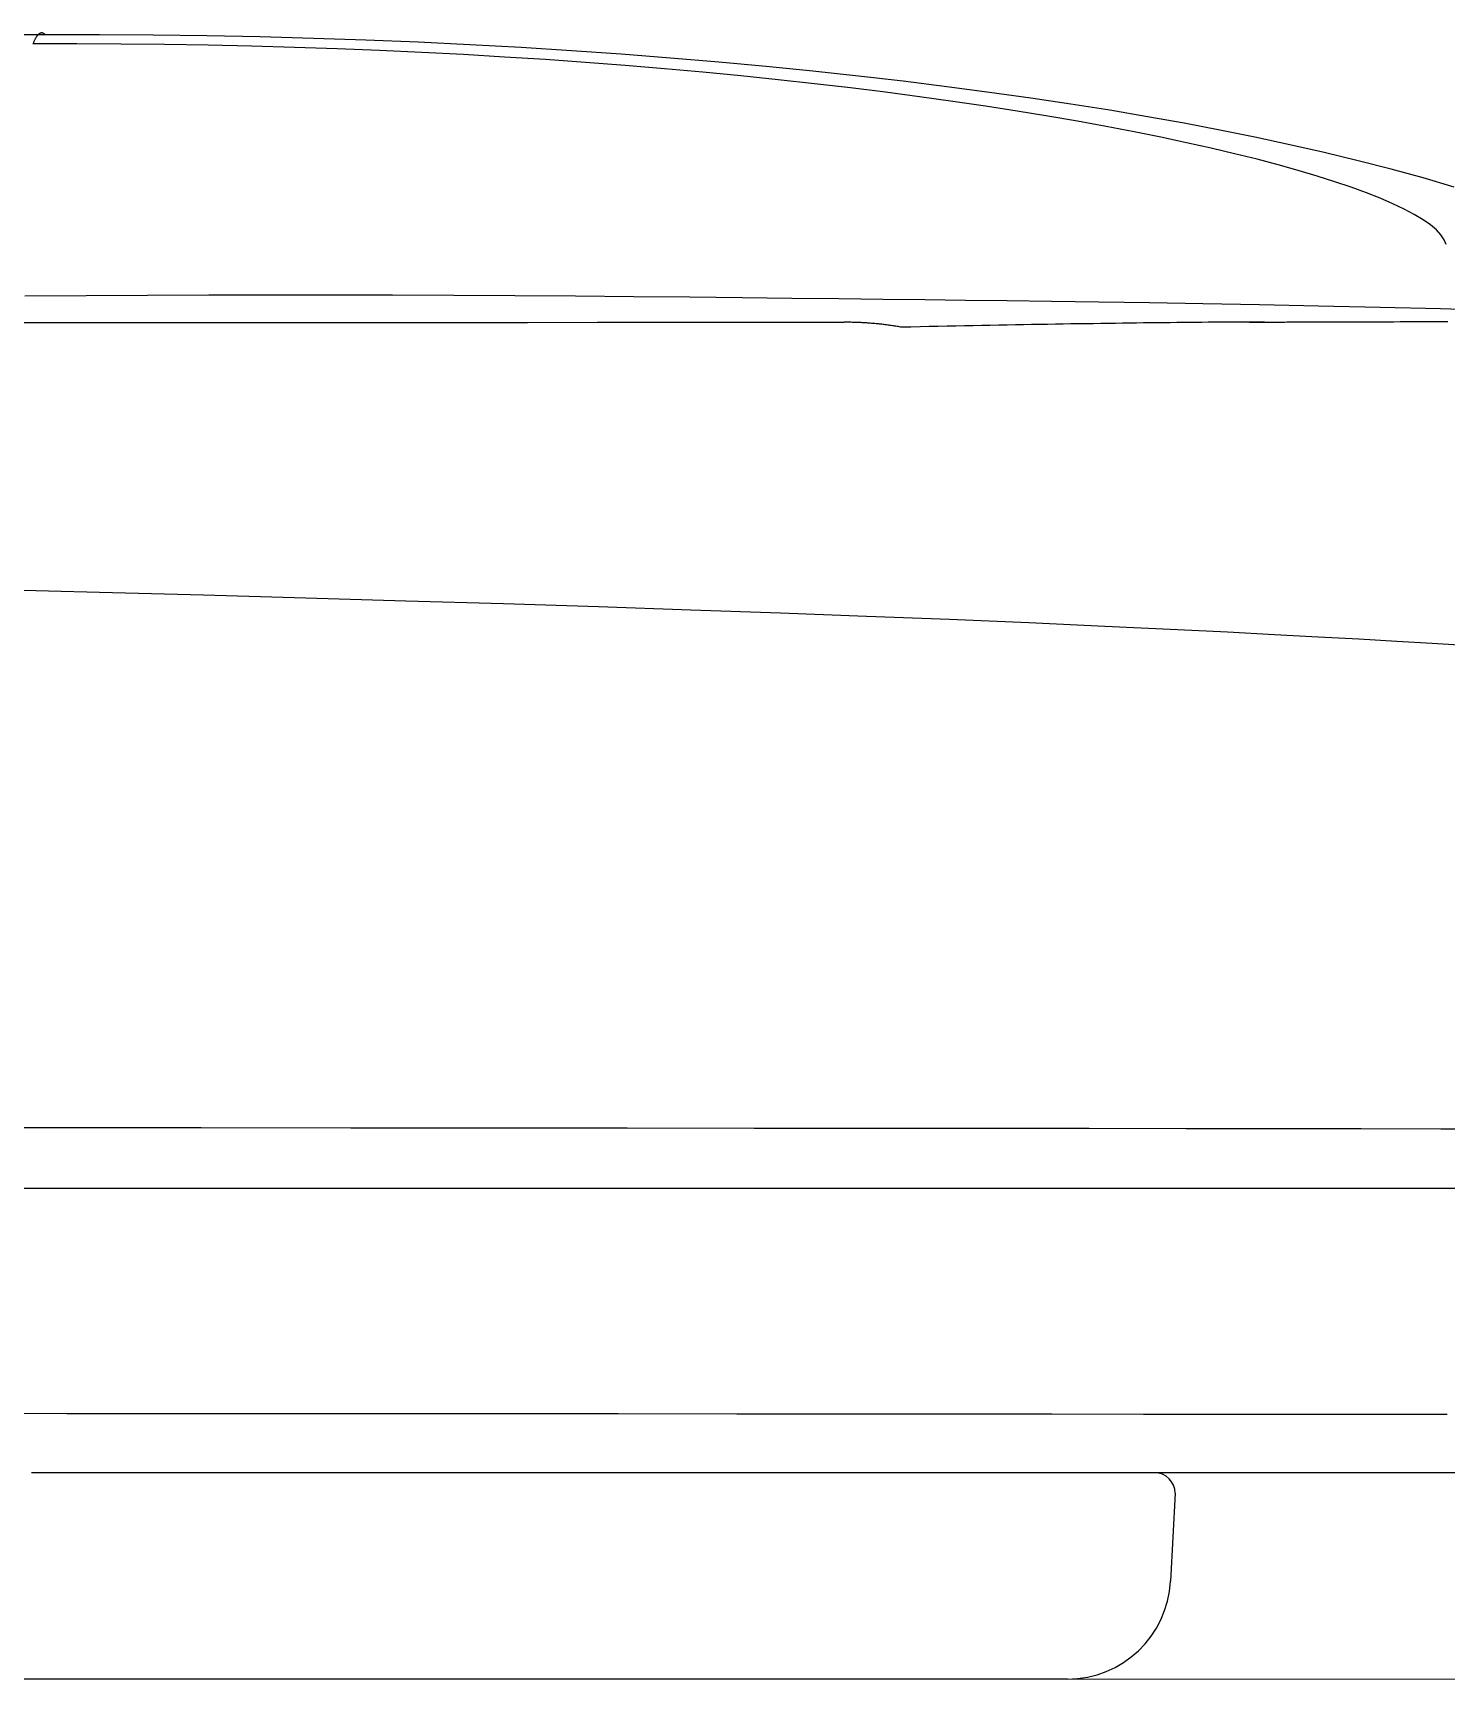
# Model space of a CAD drawing. Header units: millimetres. Extents: x 0 to 1800, y -67 to 2530.
# Drawn here: x 1553.45 to 1587.68, y 615.56 to 655.44 of the extents above; entities that cross this region are included whole.
import ezdxf

# ---------------------------------------------------------------- set-up
doc = ezdxf.new("R2010")
doc.units = ezdxf.units.MM
doc.layers.add('내부선 및 부속', color=4, linetype='Continuous')

msp = doc.modelspace()

# ---------------------------------------------------------------- linework, layer by layer
at = {"layer": '내부선 및 부속', "linetype": 'Continuous'}
for p, q in [((1553.743, 655.396), (1550.787, 655.388)), ((1553.513, 655.318), (1553.508, 655.308)), ((1553.519, 655.328), (1553.513, 655.318)), ((1553.525, 655.337), (1553.519, 655.328)), ((1553.531, 655.346), (1553.525, 655.337)), ((1553.536, 655.355), (1553.531, 655.346)), ((1553.542, 655.363), (1553.536, 655.355)), ((1553.548, 655.371), (1553.542, 655.363)), ((1553.554, 655.378), (1553.548, 655.371)), ((1553.56, 655.385), (1553.554, 655.378)), ((1553.566, 655.392), (1553.56, 655.385)), ((1553.572, 655.398), (1553.566, 655.392)), ((1553.578, 655.404), (1553.572, 655.398)), ((1553.584, 655.409), (1553.578, 655.404)), ((1553.59, 655.414), (1553.584, 655.409)), ((1553.596, 655.418), (1553.59, 655.414)), ((1553.602, 655.423), (1553.596, 655.418)), ((1553.608, 655.426), (1553.602, 655.423)), ((1553.614, 655.43), (1553.608, 655.426)), ((1553.62, 655.432), (1553.614, 655.43)), ((1553.626, 655.435), (1553.62, 655.432)), ((1553.632, 655.437), (1553.626, 655.435)), ((1553.638, 655.438), (1553.632, 655.437)), ((1553.644, 655.44), (1553.638, 655.438)), ((1553.65, 655.44), (1553.644, 655.44)), ((1553.656, 655.441), (1553.65, 655.44)), ((1553.662, 655.44), (1553.656, 655.441)), ((1553.668, 655.44), (1553.662, 655.44)), ((1553.674, 655.439), (1553.668, 655.44)), ((1553.681, 655.437), (1553.674, 655.439)), ((1553.687, 655.435), (1553.681, 655.437)), ((1553.693, 655.433), (1553.687, 655.435)), ((1553.699, 655.43), (1553.693, 655.433)), ((1553.705, 655.426), (1553.699, 655.43)), ((1553.712, 655.422), (1553.705, 655.426)), ((1553.718, 655.418), (1553.712, 655.422)), ((1553.724, 655.413), (1553.718, 655.418)), ((1553.73, 655.408), (1553.724, 655.413)), ((1553.736, 655.402), (1553.73, 655.408)), ((1553.743, 655.396), (1553.736, 655.402)), ((1555.054, 655.396), (1553.743, 655.396)), ((1556.359, 655.387), (1555.054, 655.396)), ((1557.658, 655.369), (1556.359, 655.387)), ((1558.952, 655.343), (1557.658, 655.369)), ((1560.238, 655.308), (1558.952, 655.343)), ((1553.451, 655.187), (1553.446, 655.173)), ((1554.511, 655.174), (1553.446, 655.173)), ((1553.457, 655.201), (1553.451, 655.187)), ((1553.462, 655.214), (1553.457, 655.201)), ((1553.468, 655.227), (1553.462, 655.214)), ((1553.473, 655.24), (1553.468, 655.227)), ((1553.479, 655.252), (1553.473, 655.24)), ((1553.485, 655.264), (1553.479, 655.252)), ((1553.49, 655.276), (1553.485, 655.264)), ((1553.496, 655.287), (1553.49, 655.276)), ((1553.502, 655.298), (1553.496, 655.287)), ((1553.508, 655.308), (1553.502, 655.298)), ((1555.573, 655.169), (1554.511, 655.174)), ((1556.632, 655.158), (1555.573, 655.169)), ((1557.687, 655.141), (1556.632, 655.158)), ((1558.736, 655.119), (1557.687, 655.141)), ((1559.779, 655.09), (1558.736, 655.119)), ((1560.815, 655.055), (1559.779, 655.09)), ((1561.513, 655.265), (1560.238, 655.308)), ((1561.843, 655.014), (1560.815, 655.055)), ((1562.778, 655.213), (1561.513, 655.265)), ((1562.862, 654.967), (1561.843, 655.014)), ((1564.03, 655.152), (1562.778, 655.213)), ((1563.872, 654.915), (1562.862, 654.967)), ((1564.87, 654.857), (1563.872, 654.915)), ((1565.268, 655.084), (1564.03, 655.152)), ((1566.491, 655.008), (1565.268, 655.084)), ((1567.698, 654.923), (1566.491, 655.008)), ((1568.888, 654.832), (1567.698, 654.923)), ((1565.858, 654.794), (1564.87, 654.857)), ((1566.833, 654.725), (1565.858, 654.794)), ((1567.795, 654.651), (1566.833, 654.725)), ((1568.743, 654.572), (1567.795, 654.651)), ((1569.676, 654.488), (1568.743, 654.572)), ((1570.058, 654.733), (1568.888, 654.832)), ((1571.209, 654.627), (1570.058, 654.733)), ((1572.337, 654.514), (1571.209, 654.627)), ((1573.443, 654.395), (1572.337, 654.514)), ((1570.594, 654.4), (1569.676, 654.488)), ((1571.495, 654.306), (1570.594, 654.4)), ((1572.38, 654.209), (1571.495, 654.306)), ((1573.246, 654.107), (1572.38, 654.209)), ((1574.525, 654.269), (1573.443, 654.395)), ((1575.583, 654.138), (1574.525, 654.269)), ((1576.614, 654.001), (1575.583, 654.138)), ((1574.094, 654.002), (1573.246, 654.107)), ((1574.922, 653.893), (1574.094, 654.002)), ((1575.731, 653.78), (1574.922, 653.893)), ((1576.518, 653.664), (1575.731, 653.78)), ((1577.616, 653.86), (1576.614, 654.001)), ((1578.587, 653.714), (1577.616, 653.86)), ((1577.284, 653.545), (1576.518, 653.664)), ((1578.028, 653.423), (1577.284, 653.545)), ((1578.748, 653.299), (1578.028, 653.423)), ((1579.528, 653.565), (1578.587, 653.714)), ((1580.44, 653.411), (1579.528, 653.565)), ((1581.328, 653.252), (1580.44, 653.411)), ((1579.445, 653.172), (1578.748, 653.299)), ((1580.118, 653.044), (1579.445, 653.172)), ((1580.765, 652.913), (1580.118, 653.044)), ((1582.195, 653.087), (1581.328, 653.252)), ((1583.047, 652.914), (1582.195, 653.087)), ((1581.388, 652.781), (1580.765, 652.913)), ((1581.984, 652.648), (1581.388, 652.781)), ((1582.553, 652.514), (1581.984, 652.648)), ((1583.891, 652.733), (1583.047, 652.914)), ((1584.725, 652.542), (1583.891, 652.733)), ((1585.544, 652.344), (1584.725, 652.542)), ((1583.096, 652.378), (1582.553, 652.514)), ((1583.61, 652.243), (1583.096, 652.378)), ((1584.096, 652.107), (1583.61, 652.243)), ((1586.343, 652.138), (1585.544, 652.344)), ((1587.117, 651.926), (1586.343, 652.138)), ((1584.553, 651.971), (1584.096, 652.107)), ((1584.98, 651.836), (1584.553, 651.971)), ((1585.378, 651.7), (1584.98, 651.836)), ((1587.87, 651.705), (1587.117, 651.926)), ((1585.746, 651.566), (1585.378, 651.7)), ((1586.083, 651.433), (1585.746, 651.566)), ((1586.388, 651.301), (1586.083, 651.433)), ((1586.663, 651.17), (1586.388, 651.301)), ((1586.906, 651.041), (1586.663, 651.17)), ((1587.117, 650.914), (1586.906, 651.041)), ((1587.295, 650.789), (1587.117, 650.914)), ((1587.441, 650.666), (1587.295, 650.789)), ((1587.552, 650.546), (1587.441, 650.666)), ((1587.631, 650.428), (1587.552, 650.546)), ((1587.676, 650.313), (1587.631, 650.428)), ((1554.737, 649.072), (1553.252, 649.061)), ((1556.221, 649.08), (1554.737, 649.072)), ((1557.706, 649.086), (1556.221, 649.08)), ((1559.191, 649.088), (1557.706, 649.086)), ((1560.676, 649.088), (1559.191, 649.088)), ((1562.159, 649.084), (1560.676, 649.088)), ((1563.64, 649.079), (1562.159, 649.084)), ((1565.12, 649.07), (1563.64, 649.079)), ((1566.584, 649.06), (1565.12, 649.07)), ((1568.004, 649.048), (1566.584, 649.06)), ((1569.359, 649.036), (1568.004, 649.048)), ((1570.632, 649.022), (1569.359, 649.036)), ((1571.829, 649.009), (1570.632, 649.022)), ((1572.963, 648.996), (1571.829, 649.009)), ((1574.036, 648.983), (1572.963, 648.996)), ((1575.051, 648.972), (1574.036, 648.983)), ((1576.035, 648.96), (1575.051, 648.972)), ((1577.046, 648.948), (1576.035, 648.96)), ((1578.117, 648.935), (1577.046, 648.948)), ((1579.265, 648.92), (1578.117, 648.935)), ((1580.49, 648.901), (1579.265, 648.92)), ((1581.786, 648.88), (1580.49, 648.901)), ((1583.153, 648.854), (1581.786, 648.88)), ((1584.587, 648.824), (1583.153, 648.854)), ((1586.076, 648.789), (1584.587, 648.824)), ((1587.543, 648.752), (1586.076, 648.789)), ((1588.916, 648.716), (1587.543, 648.752)), ((1551.284, 648.42), (1553.542, 648.422)), ((1553.542, 648.422), (1555.722, 648.423)), ((1555.722, 648.423), (1557.822, 648.424)), ((1557.822, 648.424), (1559.843, 648.426)), ((1559.843, 648.426), (1561.784, 648.427)), ((1561.784, 648.427), (1563.644, 648.428)), ((1563.644, 648.428), (1565.423, 648.428)), ((1565.423, 648.428), (1567.118, 648.429)), ((1567.118, 648.429), (1568.729, 648.429)), ((1568.729, 648.429), (1570.258, 648.43)), ((1570.258, 648.43), (1571.711, 648.43)), ((1571.711, 648.43), (1573.096, 648.43)), ((1573.123, 648.43), (1573.096, 648.43)), ((1573.15, 648.43), (1573.123, 648.43)), ((1573.177, 648.43), (1573.15, 648.43)), ((1573.205, 648.43), (1573.177, 648.43)), ((1573.232, 648.429), (1573.205, 648.43)), ((1573.259, 648.429), (1573.232, 648.429)), ((1573.287, 648.428), (1573.259, 648.429)), ((1573.314, 648.428), (1573.287, 648.428)), ((1573.342, 648.427), (1573.314, 648.428)), ((1573.369, 648.426), (1573.342, 648.427)), ((1573.397, 648.425), (1573.369, 648.426)), ((1573.424, 648.424), (1573.397, 648.425)), ((1573.452, 648.423), (1573.424, 648.424)), ((1573.479, 648.422), (1573.452, 648.423)), ((1573.507, 648.421), (1573.479, 648.422)), ((1573.535, 648.419), (1573.507, 648.421)), ((1573.562, 648.418), (1573.535, 648.419)), ((1573.59, 648.416), (1573.562, 648.418)), ((1573.618, 648.414), (1573.59, 648.416)), ((1573.646, 648.413), (1573.618, 648.414)), ((1573.673, 648.411), (1573.646, 648.413)), ((1573.701, 648.409), (1573.673, 648.411)), ((1573.729, 648.407), (1573.701, 648.409)), ((1573.757, 648.404), (1573.729, 648.407)), ((1573.785, 648.402), (1573.757, 648.404)), ((1573.813, 648.4), (1573.785, 648.402)), ((1573.841, 648.397), (1573.813, 648.4)), ((1573.869, 648.394), (1573.841, 648.397)), ((1573.897, 648.392), (1573.869, 648.394)), ((1573.925, 648.389), (1573.897, 648.392)), ((1573.953, 648.386), (1573.925, 648.389)), ((1573.981, 648.383), (1573.953, 648.386)), ((1574.009, 648.38), (1573.981, 648.383)), ((1574.037, 648.376), (1574.009, 648.38)), ((1574.065, 648.373), (1574.037, 648.376)), ((1574.093, 648.37), (1574.065, 648.373)), ((1574.121, 648.366), (1574.093, 648.37)), ((1574.15, 648.362), (1574.121, 648.366)), ((1574.178, 648.358), (1574.15, 648.362)), ((1574.206, 648.355), (1574.178, 648.358)), ((1574.234, 648.351), (1574.206, 648.355)), ((1574.263, 648.346), (1574.234, 648.351)), ((1574.291, 648.342), (1574.263, 648.346)), ((1574.319, 648.338), (1574.291, 648.342)), ((1574.347, 648.333), (1574.319, 648.338)), ((1574.376, 648.329), (1574.347, 648.333)), ((1574.404, 648.324), (1574.376, 648.329)), ((1574.432, 648.319), (1574.404, 648.324)), ((1574.461, 648.314), (1574.432, 648.319)), ((1574.489, 648.309), (1574.461, 648.314)), ((1574.713, 648.314), (1574.489, 648.309)), ((1574.934, 648.319), (1574.713, 648.314)), ((1575.154, 648.324), (1574.934, 648.319)), ((1575.371, 648.328), (1575.154, 648.324)), ((1575.587, 648.332), (1575.371, 648.328)), ((1575.801, 648.337), (1575.587, 648.332)), ((1576.013, 648.341), (1575.801, 648.337)), ((1576.222, 648.345), (1576.013, 648.341)), ((1576.43, 648.349), (1576.222, 648.345)), ((1576.636, 648.353), (1576.43, 648.349)), ((1576.84, 648.357), (1576.636, 648.353)), ((1577.042, 648.361), (1576.84, 648.357)), ((1577.242, 648.364), (1577.042, 648.361)), ((1577.44, 648.368), (1577.242, 648.364)), ((1577.636, 648.372), (1577.44, 648.368)), ((1577.83, 648.375), (1577.636, 648.372)), ((1578.023, 648.378), (1577.83, 648.375)), ((1578.213, 648.382), (1578.023, 648.378)), ((1578.401, 648.385), (1578.213, 648.382)), ((1578.588, 648.388), (1578.401, 648.385)), ((1578.772, 648.391), (1578.588, 648.388)), ((1578.954, 648.393), (1578.772, 648.391)), ((1579.135, 648.396), (1578.954, 648.393)), ((1579.314, 648.399), (1579.135, 648.396)), ((1579.491, 648.401), (1579.314, 648.399)), ((1579.665, 648.404), (1579.491, 648.401)), ((1579.838, 648.406), (1579.665, 648.404)), ((1580.009, 648.409), (1579.838, 648.406)), ((1580.178, 648.411), (1580.009, 648.409)), ((1580.346, 648.413), (1580.178, 648.411)), ((1580.511, 648.415), (1580.346, 648.413)), ((1580.674, 648.417), (1580.511, 648.415)), ((1580.835, 648.419), (1580.674, 648.417)), ((1580.995, 648.42), (1580.835, 648.419)), ((1581.152, 648.422), (1580.995, 648.42)), ((1581.308, 648.424), (1581.152, 648.422)), ((1581.461, 648.425), (1581.308, 648.424)), ((1581.612, 648.426), (1581.461, 648.425)), ((1581.762, 648.428), (1581.612, 648.426)), ((1581.91, 648.429), (1581.762, 648.428)), ((1582.055, 648.43), (1581.91, 648.429)), ((1582.199, 648.431), (1582.055, 648.43)), ((1582.34, 648.432), (1582.199, 648.431)), ((1582.48, 648.433), (1582.34, 648.432)), ((1582.618, 648.433), (1582.48, 648.433)), ((1582.754, 648.434), (1582.618, 648.433)), ((1582.887, 648.435), (1582.754, 648.434)), ((1583.019, 648.435), (1582.887, 648.435)), ((1582.917, 648.435), (1582.966, 648.435)), ((1582.966, 648.435), (1583.014, 648.435)), ((1583.014, 648.435), (1583.063, 648.435)), ((1583.149, 648.435), (1583.019, 648.435)), ((1583.063, 648.435), (1583.111, 648.435)), ((1583.111, 648.435), (1583.16, 648.435)), ((1583.277, 648.436), (1583.149, 648.435)), ((1583.16, 648.435), (1583.208, 648.435)), ((1583.208, 648.435), (1583.256, 648.436)), ((1583.256, 648.436), (1583.303, 648.436)), ((1583.303, 648.436), (1583.351, 648.436)), ((1583.351, 648.436), (1583.398, 648.436)), ((1583.398, 648.436), (1583.445, 648.436)), ((1583.445, 648.436), (1583.492, 648.436)), ((1583.492, 648.436), (1583.539, 648.436)), ((1583.539, 648.436), (1583.586, 648.436)), ((1583.586, 648.436), (1583.632, 648.436)), ((1583.632, 648.436), (1583.678, 648.436)), ((1583.678, 648.436), (1583.725, 648.436)), ((1583.725, 648.436), (1583.77, 648.436)), ((1583.77, 648.436), (1583.816, 648.437)), ((1583.816, 648.437), (1583.862, 648.437)), ((1583.862, 648.437), (1583.907, 648.437)), ((1583.907, 648.437), (1583.952, 648.437)), ((1583.952, 648.437), (1583.997, 648.437)), ((1583.997, 648.437), (1584.042, 648.437)), ((1584.042, 648.437), (1584.087, 648.437)), ((1584.087, 648.437), (1584.132, 648.437)), ((1584.132, 648.437), (1584.176, 648.437)), ((1584.176, 648.437), (1584.22, 648.437)), ((1584.22, 648.437), (1584.264, 648.437)), ((1584.264, 648.437), (1584.308, 648.437)), ((1584.308, 648.437), (1584.351, 648.438)), ((1584.351, 648.438), (1584.395, 648.438)), ((1584.395, 648.438), (1584.438, 648.438)), ((1584.438, 648.438), (1584.481, 648.438)), ((1584.481, 648.438), (1584.524, 648.438)), ((1584.524, 648.438), (1584.567, 648.438)), ((1584.567, 648.438), (1584.61, 648.438)), ((1584.61, 648.438), (1584.652, 648.438)), ((1584.652, 648.438), (1584.694, 648.438)), ((1584.694, 648.438), (1584.736, 648.438)), ((1584.736, 648.438), (1584.778, 648.439)), ((1584.778, 648.439), (1584.82, 648.439)), ((1584.82, 648.439), (1584.861, 648.439)), ((1584.861, 648.439), (1584.903, 648.439)), ((1584.903, 648.439), (1584.944, 648.439)), ((1584.944, 648.439), (1584.985, 648.439)), ((1584.985, 648.439), (1585.026, 648.439)), ((1585.026, 648.439), (1585.066, 648.439)), ((1585.066, 648.439), (1585.107, 648.439)), ((1585.107, 648.439), (1585.147, 648.44)), ((1585.147, 648.44), (1585.339, 648.44)), ((1585.339, 648.44), (1585.526, 648.441)), ((1585.526, 648.441), (1585.71, 648.441)), ((1585.71, 648.441), (1585.889, 648.442)), ((1585.889, 648.442), (1586.064, 648.443)), ((1586.064, 648.443), (1586.235, 648.443)), ((1586.235, 648.443), (1586.402, 648.444)), ((1586.402, 648.444), (1586.564, 648.445)), ((1586.564, 648.445), (1586.723, 648.445)), ((1586.723, 648.445), (1586.877, 648.446)), ((1586.877, 648.446), (1587.027, 648.447)), ((1587.027, 648.447), (1587.173, 648.448)), ((1587.173, 648.448), (1587.315, 648.449)), ((1587.315, 648.449), (1587.453, 648.449)), ((1587.453, 648.449), (1587.586, 648.45)), ((1587.586, 648.45), (1587.716, 648.451)), ((1555.057, 641.884), (1552.489, 641.95)), ((1557.581, 641.816), (1555.057, 641.884)), ((1560.056, 641.747), (1557.581, 641.816)), ((1562.478, 641.676), (1560.056, 641.747)), ((1564.842, 641.605), (1562.478, 641.676)), ((1567.146, 641.532), (1564.842, 641.605)), ((1569.383, 641.457), (1567.146, 641.532)), ((1571.55, 641.381), (1569.383, 641.457)), ((1573.64, 641.304), (1571.55, 641.381)), ((1575.648, 641.225), (1573.64, 641.304)), ((1577.57, 641.144), (1575.648, 641.225)), ((1579.409, 641.062), (1577.57, 641.144)), ((1581.172, 640.978), (1579.409, 641.062)), ((1582.385, 640.918), (1581.172, 640.978)), ((1583.517, 640.859), (1582.385, 640.918)), ((1584.576, 640.803), (1583.517, 640.859)), ((1585.563, 640.748), (1584.576, 640.803)), ((1586.483, 640.696), (1585.563, 640.748)), ((1587.339, 640.645), (1586.483, 640.696)), ((1588.133, 640.597), (1587.339, 640.645)), ((1549.726, 628.92), (1553.713, 628.918)), ((1553.713, 628.918), (1557.52, 628.916)), ((1557.52, 628.916), (1561.142, 628.914)), ((1561.142, 628.914), (1564.58, 628.912)), ((1564.58, 628.912), (1567.837, 628.909)), ((1567.837, 628.909), (1570.912, 628.907)), ((1570.912, 628.907), (1573.805, 628.905)), ((1573.805, 628.905), (1576.512, 628.902)), ((1576.512, 628.902), (1579.031, 628.9)), ((1579.031, 628.9), (1581.375, 628.897)), ((1581.375, 628.897), (1583.566, 628.895)), ((1583.566, 628.895), (1585.621, 628.892)), ((1585.621, 628.892), (1587.551, 628.89)), ((1587.551, 628.89), (1589.35, 628.887)), ((1556.74, 627.443), (1552.963, 627.443)), ((1560.332, 627.443), (1556.74, 627.443)), ((1563.741, 627.443), (1560.332, 627.443)), ((1566.969, 627.443), (1563.741, 627.443)), ((1570.017, 627.443), (1566.969, 627.443)), ((1572.881, 627.443), (1570.017, 627.443)), ((1575.56, 627.443), (1572.881, 627.443)), ((1578.052, 627.443), (1575.56, 627.443)), ((1580.371, 627.443), (1578.052, 627.443)), ((1582.538, 627.443), (1580.371, 627.443)), ((1584.568, 627.443), (1582.538, 627.443)), ((1586.47, 627.443), (1584.568, 627.443)), ((1588.242, 627.443), (1586.47, 627.443)), ((1550.425, 621.996), (1554.264, 621.994)), ((1554.264, 621.994), (1557.896, 621.992)), ((1557.896, 621.992), (1561.328, 621.99)), ((1561.328, 621.99), (1564.567, 621.989)), ((1564.567, 621.989), (1567.621, 621.987)), ((1567.621, 621.987), (1570.496, 621.985)), ((1570.496, 621.985), (1573.201, 621.983)), ((1573.201, 621.983), (1575.742, 621.982)), ((1575.742, 621.982), (1578.125, 621.98)), ((1578.125, 621.98), (1580.349, 621.978)), ((1580.349, 621.978), (1582.417, 621.976)), ((1582.417, 621.976), (1584.33, 621.974)), ((1584.33, 621.974), (1586.09, 621.973)), ((1586.09, 621.973), (1587.699, 621.971)), ((1557.081, 620.556), (1553.414, 620.556)), ((1560.349, 620.556), (1557.081, 620.556)), ((1563.485, 620.556), (1560.349, 620.556)), ((1566.487, 620.556), (1563.485, 620.556)), ((1569.356, 620.556), (1566.487, 620.556)), ((1572.092, 620.556), (1569.356, 620.556)), ((1574.694, 620.556), (1572.092, 620.556)), ((1577.057, 620.556), (1574.694, 620.556)), ((1579.242, 620.556), (1577.057, 620.556)), ((1581.282, 620.556), (1579.242, 620.556)), ((1583.178, 620.556), (1581.282, 620.556)), ((1584.929, 620.556), (1583.178, 620.556)), ((1586.536, 620.556), (1584.929, 620.556)), ((1587.98, 620.556), (1586.536, 620.556)), ((1581.113, 620.056), (1581.001, 617.925)), ((1555.287, 615.556), (1545.034, 615.556)), ((1555.67, 615.556), (1555.287, 615.556)), ((1576.602, 615.556), (1555.67, 615.556)), ((1578.504, 615.556), (1576.602, 615.556))]:
    msp.add_line(p, q, dxfattribs=at)
at = {"layer": '내부선 및 부속', "lineweight": 18}
msp.add_line((1215.73, 615.556), (1595.73, 615.556), dxfattribs=at)
at = {"layer": '내부선 및 부속', "linetype": 'Continuous'}
for centre, radius, start, end in [((1580.613, 620.056), 0.5, 0, 90), ((1578.504, 618.056), 2.5, 270, 357)]:
    msp.add_arc(centre, radius, start, end, dxfattribs=at)
at = {"layer": '내부선 및 부속', "linetype": 'Continuous', "extrusion": (0, 0, -1)}
msp.add_ellipse((1555.659, 618.056), major_axis=(0, 2.5), ratio=0.650259, start_param=3.134812, end_param=3.141593, dxfattribs=at)

doc.saveas('drawing.dxf')
